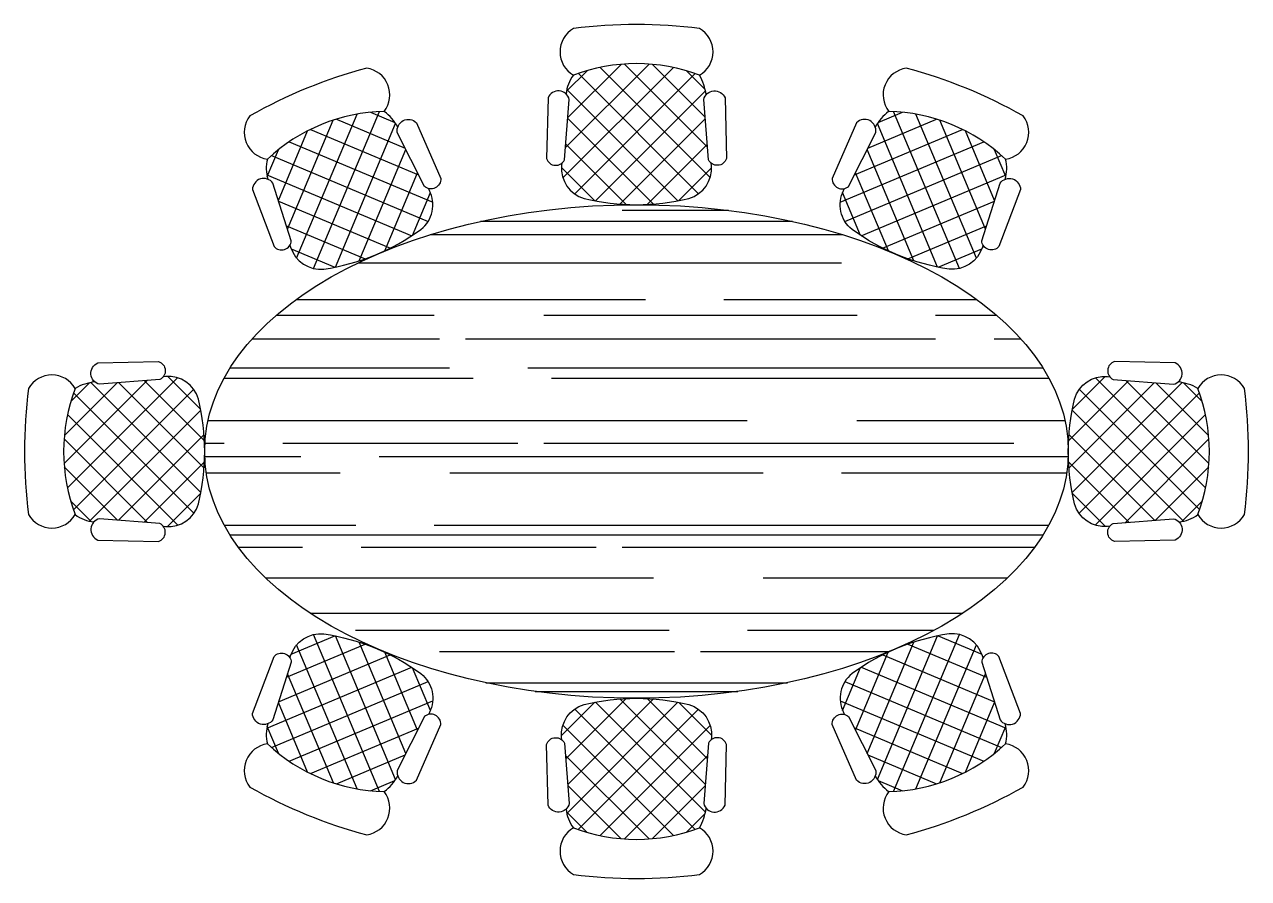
# Model space of a CAD drawing. Header units: millimetres. Extents: x -828.56 to -824.59, y 2599.59 to 2602.36.
import ezdxf

# ---------------------------------------------------------------- set-up
doc = ezdxf.new("R2010")
doc.units = ezdxf.units.MM
doc.header["$LTSCALE"] = 10
doc.layers.add('Móveis_camas', color=2, linetype='Continuous')
doc.layers.add('Móveis_mesas', color=2, linetype='Continuous')

msp = doc.modelspace()

# ---------------------------------------------------------------- hatches: boundary and pattern name
at = {"layer": 'Móveis_camas'}
h = msp.add_hatch(dxfattribs=at)
h.set_pattern_fill('ANSI37', color=1, scale=0.02, angle=-90, style=0)
h.set_pattern_definition([(315, (-3427.48444, 1837.1191), (0.0449012806, 0.0449012806), []), (45, (-3427.48444, 1837.1191), (-0.0449012806, 0.0449012806), [])])
h.paths.add_polyline_path([(-826.4087, 2601.7967, 0.358502), (-826.3356, 2601.9032), (-826.3361, 2601.9104, -0.118339), (-826.3456, 2601.9219), (-826.3607, 2602.1171, -0.119774), (-826.353, 2602.1324, 0.105918), (-826.3739, 2602.1959, 0.183454), (-826.7832, 2602.1959, 0.143265), (-826.8065, 2602.1351, -0.145402), (-826.7963, 2602.1171), (-826.8115, 2601.9219, -0.118339), (-826.821, 2601.9104), (-826.8214, 2601.9032, 0.358502), (-826.7484, 2601.7967, 0.120349)])
h = msp.add_hatch(dxfattribs=at)
h.set_pattern_fill('ANSI37', color=1, scale=0.02, angle=-67.785, style=0)
h.set_pattern_definition([(337.21496, (-2946.16899, 910.35769), (0.0245919546, 0.058544733), []), (67.21496, (-2946.16899, 910.35769), (-0.058544733, 0.0245919546), [])])
h.paths.add_polyline_path([(-827.2774, 2601.696, 0.358502), (-827.25, 2601.8222), (-827.2532, 2601.8287, -0.118339), (-827.2663, 2601.8358), (-827.3541, 2602.0107, -0.119774), (-827.3528, 2602.0278, 0.105918), (-827.3961, 2602.0788, 0.183454), (-827.775, 2601.924, 0.143265), (-827.7736, 2601.8588, -0.145402), (-827.7574, 2601.846), (-827.6976, 2601.6597, -0.118339), (-827.7021, 2601.6454), (-827.6998, 2601.6385, 0.358502), (-827.5919, 2601.5676, 0.120349)])
h = msp.add_hatch(dxfattribs=at)
h.set_pattern_fill('ANSI37', color=1, scale=0.02, angle=-67.785, style=0)
h.set_pattern_definition([(202.78504, (1293.011937, 910.35769), (-0.0245919546, 0.058544733), []), (112.78504, (1293.011937, 910.35769), (0.058544733, 0.0245919546), [])])
h.paths.add_polyline_path([(-825.5652, 2601.5676, 0.358502), (-825.4573, 2601.6385), (-825.455, 2601.6454, -0.118339), (-825.4594, 2601.6597), (-825.3997, 2601.846, -0.145402), (-825.3834, 2601.8588, 0.143265), (-825.382, 2601.924, 0.183454), (-825.761, 2602.0788, 0.105918), (-825.8043, 2602.0278, -0.119774), (-825.803, 2602.0107), (-825.8907, 2601.8358, -0.118339), (-825.9039, 2601.8287), (-825.907, 2601.8222, 0.358502), (-825.8797, 2601.696, 0.120349)])
h = msp.add_hatch(dxfattribs=at)
h.set_pattern_fill('AR-RROOF', color=1, scale=0.01, style=0)
h.set_pattern_definition([(0, (-70.74727, 0), (0.5588, 0.254), [3.81, -0.508, 1.27, -0.254]), (0, (-70.40945, 0.127), (-0.254, 0.33782), [0.762, -0.08382, 1.524, -0.1905]), (0, (-70.62027, 0.2159), (1.3208, 0.17018), [2.032, -0.3556, 1.016, -0.254])])
edge = h.paths.add_edge_path()
edge.add_ellipse((-826.5785, 2600.9763), major_axis=(-1.4, 0), ratio=0.571429, start_angle=0, end_angle=360)
h = msp.add_hatch(dxfattribs=at)
h.set_pattern_fill('ANSI37', color=1, scale=0.02, style=0)
h.set_pattern_definition([(45, (-63.32133, 0.070384), (-0.0449012806, 0.0449012806), []), (135, (-63.32133, 0.070384), (-0.0449012806, -0.0449012806), [])])
h.paths.add_polyline_path([(-827.999, 2601.1462, 0.358502), (-828.1054, 2601.2192), (-828.1127, 2601.2187, -0.118339), (-828.1242, 2601.2092), (-828.3193, 2601.1941, -0.119774), (-828.3346, 2601.2018, 0.105918), (-828.3982, 2601.181, 0.183454), (-828.3982, 2600.7716, 0.143265), (-828.3373, 2600.7483, -0.145402), (-828.3193, 2600.7585), (-828.1242, 2600.7434, -0.118339), (-828.1127, 2600.7339), (-828.1054, 2600.7334, 0.358502), (-827.999, 2600.8064, 0.120349)])
h = msp.add_hatch(dxfattribs=at)
h.set_pattern_fill('ANSI37', color=1, scale=0.02, style=0)
h.set_pattern_definition([(135, (-1589.83572, 0.070384), (0.0449012806, 0.0449012806), []), (45, (-1589.83572, 0.070384), (0.0449012806, -0.0449012806), [])])
h.paths.add_polyline_path([(-825.1581, 2600.8064, 0.358502), (-825.0516, 2600.7334), (-825.0444, 2600.7339, -0.118339), (-825.0329, 2600.7434), (-824.8378, 2600.7585, -0.145402), (-824.8197, 2600.7483, 0.143265), (-824.7589, 2600.7716, 0.183454), (-824.7589, 2601.181, 0.105918), (-824.8224, 2601.2018, -0.119774), (-824.8378, 2601.1941), (-825.0329, 2601.2092, -0.118339), (-825.0444, 2601.2187), (-825.0516, 2601.2192, 0.358502), (-825.1581, 2601.1462, 0.120349)])
h = msp.add_hatch(dxfattribs=at)
h.set_pattern_fill('ANSI37', color=1, scale=0.02, angle=-67.785, style=0)
h.set_pattern_definition([(22.78504, (-2946.16899, 4291.5949), (0.0245919546, -0.058544733), []), (292.78504, (-2946.16899, 4291.5949), (-0.058544733, -0.0245919546), [])])
h.paths.add_polyline_path([(-827.5919, 2600.385, 0.358502), (-827.6998, 2600.314), (-827.7021, 2600.3072, -0.118339), (-827.6976, 2600.2929), (-827.7574, 2600.1066, -0.145402), (-827.7736, 2600.0937, 0.143265), (-827.775, 2600.0286, 0.183454), (-827.3961, 2599.8738, 0.105918), (-827.3528, 2599.9248, -0.119774), (-827.3541, 2599.9419), (-827.2663, 2600.1168, -0.118339), (-827.2532, 2600.1239), (-827.25, 2600.1304, 0.358502), (-827.2774, 2600.2565, 0.120349)])
h = msp.add_hatch(dxfattribs=at)
h.set_pattern_fill('ANSI37', color=1, scale=0.02, angle=-67.785, style=0)
h.set_pattern_definition([(157.21496, (1293.011937, 4291.5949), (-0.0245919546, -0.058544733), []), (247.21496, (1293.011937, 4291.5949), (0.058544733, -0.0245919546), [])])
h.paths.add_polyline_path([(-825.8797, 2600.2565, 0.358502), (-825.907, 2600.1304), (-825.9039, 2600.1239, -0.118339), (-825.8907, 2600.1168), (-825.803, 2599.9419, -0.119774), (-825.8043, 2599.9248, 0.105918), (-825.761, 2599.8738, 0.183454), (-825.382, 2600.0286, 0.143265), (-825.3834, 2600.0937, -0.145402), (-825.3997, 2600.1066), (-825.4594, 2600.2929, -0.118339), (-825.455, 2600.3072), (-825.4573, 2600.314, 0.358502), (-825.5652, 2600.385, 0.120349)])
h = msp.add_hatch(dxfattribs=at)
h.set_pattern_fill('ANSI37', color=1, scale=0.02, angle=-90, style=0)
h.set_pattern_definition([(45, (-3427.48444, 3364.83349), (0.0449012806, -0.0449012806), []), (315, (-3427.48444, 3364.83349), (-0.0449012806, -0.0449012806), [])])
h.paths.add_polyline_path([(-826.7484, 2600.1559, 0.358502), (-826.8214, 2600.0494), (-826.821, 2600.0422, -0.118339), (-826.8115, 2600.0307), (-826.7963, 2599.8355, -0.145402), (-826.8065, 2599.8175, 0.143265), (-826.7832, 2599.7566, 0.183454), (-826.3739, 2599.7566, 0.105918), (-826.353, 2599.8202, -0.119774), (-826.3607, 2599.8355), (-826.3456, 2600.0307, -0.118339), (-826.3361, 2600.0422), (-826.3356, 2600.0494, 0.358502), (-826.4087, 2600.1559, 0.120349)])

# ---------------------------------------------------------------- linework, layer by layer
at = {"layer": 'Móveis_mesas'}
for points in [[(-826.8654, 2602.1227), (-826.8705, 2601.9257, 0.669699), (-826.8115, 2601.9219), (-826.7963, 2602.1171, 0.733078)], [(-826.2916, 2602.1227), (-826.2866, 2601.9257, -0.669699), (-826.3456, 2601.9219), (-826.3607, 2602.1171, -0.733078)], [(-827.2923, 2602.042), (-827.2131, 2601.8616, -0.669699), (-827.2663, 2601.8358), (-827.3541, 2602.0107, -0.733078)], [(-825.8648, 2602.042), (-825.9439, 2601.8616, 0.669699), (-825.8907, 2601.8358), (-825.803, 2602.0107, 0.733078)], [(-827.8234, 2601.8251), (-827.7537, 2601.6408, 0.669699), (-827.6976, 2601.6597), (-827.7574, 2601.846, 0.733078)], [(-825.3336, 2601.8251), (-825.4034, 2601.6408, -0.669699), (-825.4594, 2601.6597), (-825.3997, 2601.846, -0.733078)], [(-828.3249, 2601.2632), (-828.1279, 2601.2682, -0.669699), (-828.1242, 2601.2092), (-828.3193, 2601.1941, -0.733078)], [(-824.8322, 2601.2632), (-825.0291, 2601.2682, 0.669699), (-825.0329, 2601.2092), (-824.8378, 2601.1941, 0.733078)], [(-828.3249, 2600.6894), (-828.1279, 2600.6844, 0.669699), (-828.1242, 2600.7434), (-828.3193, 2600.7585, 0.733078)], [(-824.8322, 2600.6894), (-825.0291, 2600.6844, -0.669699), (-825.0329, 2600.7434), (-824.8378, 2600.7585, -0.733078)], [(-827.8234, 2600.1275), (-827.7537, 2600.3117, -0.669699), (-827.6976, 2600.2929), (-827.7574, 2600.1066, -0.733078)], [(-825.3336, 2600.1275), (-825.4034, 2600.3117, 0.669699), (-825.4594, 2600.2929), (-825.3997, 2600.1066, 0.733078)], [(-827.2923, 2599.9106), (-827.2131, 2600.091, 0.669699), (-827.2663, 2600.1168), (-827.3541, 2599.9419, 0.733078)], [(-825.8648, 2599.9106), (-825.9439, 2600.091, -0.669699), (-825.8907, 2600.1168), (-825.803, 2599.9419, -0.733078)], [(-826.8654, 2599.8299), (-826.8705, 2600.0269, -0.669699), (-826.8115, 2600.0307), (-826.7963, 2599.8355, -0.733078)], [(-826.2916, 2599.8299), (-826.2866, 2600.0269, 0.669699), (-826.3456, 2600.0307), (-826.3607, 2599.8355, 0.733078)]]:
    msp.add_lwpolyline(points, format="xyb", close=True, dxfattribs=at)
for points in [[(-826.821, 2601.9104), (-826.8214, 2601.9032, 0.358502), (-826.7484, 2601.7967, 0.120349), (-826.4087, 2601.7967, 0.358502), (-826.3356, 2601.9032), (-826.3361, 2601.9104)], [(-827.7021, 2601.6454), (-827.6998, 2601.6385, 0.358502), (-827.5919, 2601.5676, 0.120349), (-827.2774, 2601.696, 0.358502), (-827.25, 2601.8222), (-827.2532, 2601.8287)], [(-825.455, 2601.6454), (-825.4573, 2601.6385, -0.358502), (-825.5652, 2601.5676, -0.120349), (-825.8797, 2601.696, -0.358502), (-825.907, 2601.8222), (-825.9039, 2601.8287)], [(-828.1127, 2600.7339), (-828.1054, 2600.7334, 0.358502), (-827.999, 2600.8064, 0.120349), (-827.999, 2601.1462, 0.358502), (-828.1054, 2601.2192), (-828.1127, 2601.2187)], [(-825.0444, 2600.7339), (-825.0516, 2600.7334, -0.358502), (-825.1581, 2600.8064, -0.120349), (-825.1581, 2601.1462, -0.358502), (-825.0516, 2601.2192), (-825.0444, 2601.2187)], [(-827.7021, 2600.3072), (-827.6998, 2600.314, -0.358502), (-827.5919, 2600.385, -0.120349), (-827.2774, 2600.2565, -0.358502), (-827.25, 2600.1304), (-827.2532, 2600.1239)], [(-825.455, 2600.3072), (-825.4573, 2600.314, 0.358502), (-825.5652, 2600.385, 0.120349), (-825.8797, 2600.2565, 0.358502), (-825.907, 2600.1304), (-825.9039, 2600.1239)], [(-826.821, 2600.0422), (-826.8214, 2600.0494, -0.358502), (-826.7484, 2600.1559, -0.120349), (-826.4087, 2600.1559, -0.358502), (-826.3356, 2600.0494), (-826.3361, 2600.0422)]]:
    msp.add_lwpolyline(points, format="xyb", dxfattribs=at)
for centre, radius, start, end in [((-826.5785, 2600.7733), 1.5871, 82.5907, 97.4093), ((-826.7388, 2602.2716), 0.0877, 120.3927, 239.6073), ((-826.4182, 2602.2716), 0.0877, 300.3927, 59.6073), ((-827.0477, 2600.6844), 1.5871, 104.8057, 119.6242), ((-827.4658, 2602.132), 0.0877, 322.6076, 81.8223), ((-826.5785, 2601.6569), 0.5766, 69.209, 110.791), ((-825.6913, 2602.132), 0.0877, 98.1777, 217.3924), ((-826.1093, 2600.6844), 1.5871, 60.3758, 75.1943), ((-826.6908, 2602.1257), 0.1161, 142.7408, 175.3529), ((-826.5118, 2602.1156), 0.1596, 6.0416, 30.226), ((-827.7626, 2602.0108), 0.0877, 142.6076, 261.8223), ((-827.3818, 2601.5024), 0.5766, 91.4239, 133.006), ((-827.4934, 2601.9523), 0.1596, 28.2566, 52.441), ((-825.6637, 2601.9523), 0.1596, 127.559, 151.7434), ((-825.7753, 2601.5024), 0.5766, 46.994, 88.5761), ((-825.3945, 2602.0108), 0.0877, 278.1777, 37.3924), ((-827.6629, 2601.8939), 0.1161, 164.9557, 197.5678), ((-825.4941, 2601.8939), 0.1161, 342.4322, 15.0443), ((-828.4738, 2601.1366), 0.0877, 30.3927, 149.6073), ((-824.6832, 2601.1366), 0.0877, 30.3927, 149.6073), ((-826.9756, 2600.9763), 1.5871, 172.5907, 187.4093), ((-827.8591, 2600.9763), 0.5766, 159.209, 200.791), ((-828.3178, 2601.0431), 0.1596, 96.0416, 120.226), ((-824.8392, 2601.0431), 0.1596, 59.774, 83.9584), ((-825.2979, 2600.9763), 0.5766, 339.209, 20.791), ((-826.1815, 2600.9763), 1.5871, 352.5907, 7.4093), ((-828.4738, 2600.816), 0.0877, 210.3927, 329.6073), ((-828.3279, 2600.864), 0.1161, 232.7408, 265.3529), ((-824.8291, 2600.864), 0.1161, 274.6471, 307.2592), ((-824.6832, 2600.816), 0.0877, 210.3927, 329.6073), ((-827.6629, 2600.0587), 0.1161, 162.4322, 195.0443), ((-825.4941, 2600.0587), 0.1161, 344.9557, 17.5678), ((-827.7626, 2599.9418), 0.0877, 98.1777, 217.3924), ((-827.3818, 2600.4502), 0.5766, 226.994, 268.5761), ((-825.7753, 2600.4502), 0.5766, 271.4239, 313.006), ((-825.3945, 2599.9418), 0.0877, 322.6076, 81.8223), ((-827.4934, 2600.0003), 0.1596, 307.559, 331.7434), ((-825.6637, 2600.0003), 0.1596, 208.2566, 232.441), ((-827.0477, 2601.2682), 1.5871, 240.3758, 255.1943), ((-827.4658, 2599.8206), 0.0877, 278.1777, 37.3924), ((-825.6913, 2599.8206), 0.0877, 142.6076, 261.8223), ((-826.1093, 2601.2682), 1.5871, 284.8057, 299.6242), ((-826.5118, 2599.837), 0.1596, 329.774, 353.9584), ((-826.6908, 2599.8269), 0.1161, 184.6471, 217.2592), ((-826.7388, 2599.681), 0.0877, 120.3927, 239.6073), ((-826.5785, 2600.2957), 0.5766, 249.209, 290.791), ((-826.4182, 2599.681), 0.0877, 300.3927, 59.6073), ((-826.5785, 2601.1792), 1.5871, 262.5907, 277.4093)]:
    msp.add_arc(centre, radius, start, end, dxfattribs=at)
msp.add_ellipse((-826.5785, 2600.9763), major_axis=(-1.4, 0), ratio=0.571429, dxfattribs=at)

doc.saveas('drawing.dxf')
